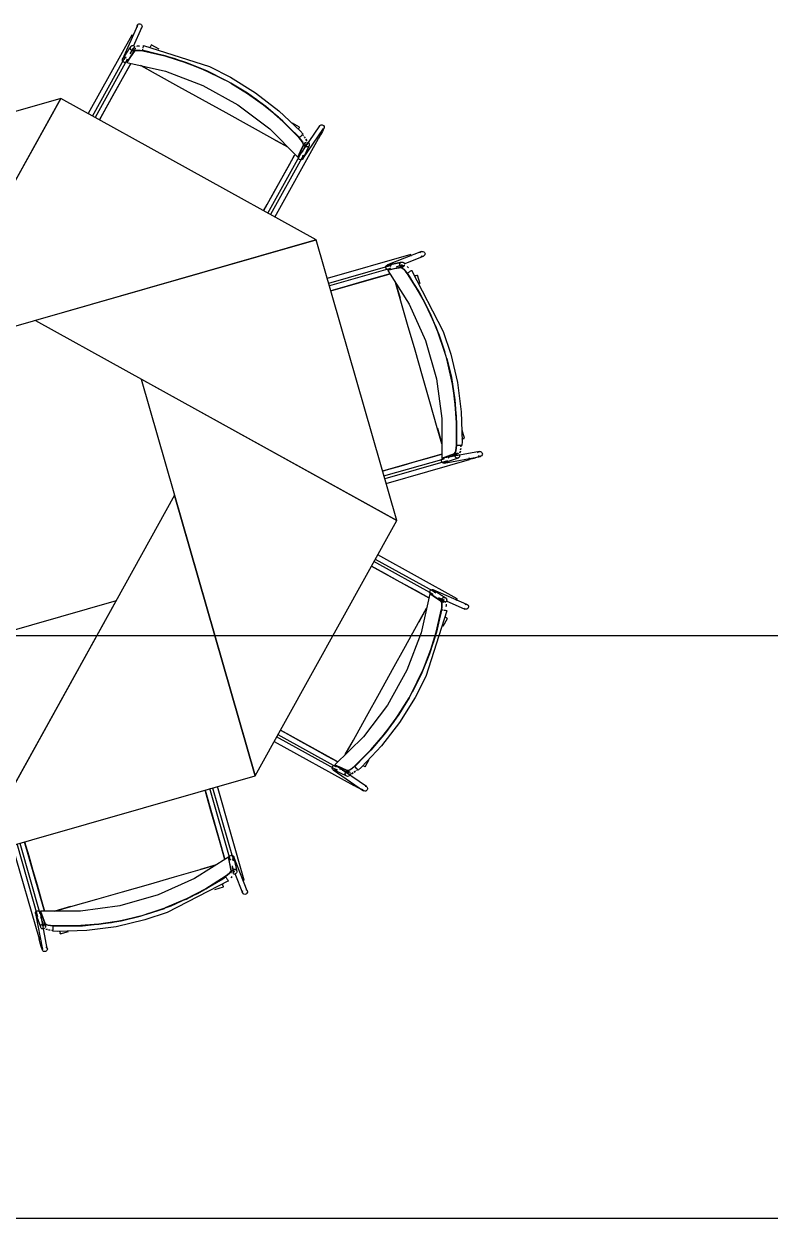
# Model space of a CAD drawing. Header units: metres. Extents: x 2.5 to 42.6, y 0.9 to 31.9.
# Drawn here: x 27.123 to 27.763, y 27.35 to 28.375 of the extents above; entities that cross this region are included whole.
import ezdxf

# ---------------------------------------------------------------- set-up
doc = ezdxf.new("R2010")
doc.units = ezdxf.units.M
for name, color, linetype in [('ARREDI', 9, 'Continuous'), ('PARETI_STRUTTURE', 7, 'Continuous'), ('WAYFINDING_RIQUADRI', 7, 'Continuous')]:
    doc.layers.add(name, color=color, linetype=linetype)

msp = doc.modelspace()

# ---------------------------------------------------------------- linework, layer by layer
at = {"layer": 'ARREDI'}
for points in [[(27.2201, 28.3725), (27.2199, 28.3732), (27.22, 28.374), (27.2201, 28.3742), (27.2201, 28.3742), (27.2203, 28.3746), (27.2208, 28.3751), (27.2215, 28.3754), (27.2223, 28.3755), (27.223, 28.3753), (27.2236, 28.3748), (27.224, 28.3742)], [(27.216, 28.3655), (27.2156, 28.3658), (27.2153, 28.3659)], [(27.2153, 28.3659), (27.2153, 28.3659)], [(27.2166, 28.3652), (27.216, 28.3655)], [(27.224, 28.3742), (27.2242, 28.3735), (27.2241, 28.3727), (27.224, 28.3725), (27.224, 28.3725), (27.2238, 28.3721), (27.2232, 28.3715)], [(27.2142, 28.3539), (27.214, 28.3546), (27.2141, 28.3553), (27.2144, 28.3559), (27.2145, 28.356), (27.215, 28.3564), (27.215, 28.3565), (27.2157, 28.3568), (27.2164, 28.3568), (27.2171, 28.3566), (27.2177, 28.3561)], [(27.214, 28.3499), (27.2148, 28.3511), (27.2181, 28.356)], [(27.2183, 28.3547), (27.2182, 28.354), (27.218, 28.3535), (27.2179, 28.3534), (27.2174, 28.3529), (27.2174, 28.3529), (27.2167, 28.3526), (27.216, 28.3526), (27.2152, 28.3528), (27.2146, 28.3532), (27.2142, 28.3539)], [(27.2198, 28.3564), (27.2206, 28.3565), (27.2219, 28.3564)], [(27.2219, 28.3564), (27.2205, 28.3565)], [(27.225, 28.3546), (27.2252, 28.3554), (27.2253, 28.356), (27.2254, 28.3565), (27.2254, 28.3568), (27.2254, 28.3568), (27.2254, 28.3568), (27.2254, 28.3566)], [(27.232, 28.3574), (27.2319, 28.3571), (27.2317, 28.3567), (27.2314, 28.3561), (27.231, 28.3555)], [(27.2075, 28.3436), (27.2073, 28.3444), (27.2074, 28.3451), (27.2075, 28.3453), (27.2075, 28.3453), (27.2077, 28.3458), (27.2083, 28.3463), (27.209, 28.3466), (27.2097, 28.3466), (27.2104, 28.3464)], [(27.2176, 28.3521), (27.2143, 28.3472), (27.211, 28.3423), (27.2444, 28.3348), (27.2764, 28.3226), (27.3064, 28.306), (27.3337, 28.2853), (27.3578, 28.261), (27.3602, 28.2663), (27.3626, 28.2717), (27.3625, 28.2726), (27.3617, 28.2741), (27.3604, 28.276), (27.3588, 28.2779)], [(27.211, 28.3423), (27.2114, 28.3453), (27.211, 28.3423)], [(27.2176, 28.3521), (27.2184, 28.3525), (27.22, 28.3527), (27.2223, 28.3525), (27.2248, 28.3522)], [(27.2248, 28.3522), (27.2224, 28.3525), (27.2201, 28.3526), (27.2184, 28.3525), (27.2176, 28.3521)], [(27.2247, 28.3526), (27.2247, 28.3528), (27.2248, 28.3533), (27.2249, 28.3539)], [(27.2248, 28.3522), (27.2438, 28.3479), (27.2624, 28.3421), (27.2802, 28.3348)], [(27.2802, 28.3348), (27.2625, 28.342), (27.2439, 28.3479), (27.225, 28.3522)], [(27.2145, 28.3415), (27.2083, 28.3304), (27.2009, 28.317), (27.1934, 28.3036), (27.1876, 28.2931)], [(27.2112, 28.3432), (27.2106, 28.3427), (27.21, 28.3424), (27.2092, 28.3424), (27.2085, 28.3426), (27.2079, 28.343), (27.2075, 28.3436)], [(27.2231, 28.3396), (27.2353, 28.3328)], [(27.349, 28.2698), (27.3365, 28.2767), (27.3164, 28.2879), (27.2962, 28.2991), (27.276, 28.3103), (27.2558, 28.3215), (27.2357, 28.3326), (27.2231, 28.3396)], [(27.295, 28.3274), (27.2808, 28.3346)], [(27.2808, 28.3346), (27.295, 28.3274)], [(27.3587, 28.278), (27.3451, 28.2918), (27.3303, 28.3044), (27.3145, 28.3159), (27.3003, 28.3245)], [(27.3003, 28.3245), (27.3145, 28.3158), (27.3303, 28.3044), (27.3451, 28.2917), (27.3589, 28.2779)], [(27.3584, 28.2849), (27.3587, 28.2855), (27.359, 28.2861), (27.3593, 28.2865), (27.3594, 28.2868)], [(27.3761, 28.2868), (27.3762, 28.2875), (27.3765, 28.288), (27.3765, 28.288), (27.3766, 28.2882), (27.3772, 28.2886), (27.3779, 28.2889)], [(27.3779, 28.2889), (27.3787, 28.2889), (27.3794, 28.2886), (27.3799, 28.2881), (27.3803, 28.2874), (27.3804, 28.2867), (27.3803, 28.286), (27.38, 28.2855), (27.38, 28.2855), (27.3799, 28.2853), (27.3793, 28.2849), (27.3786, 28.2846)], [(27.3369, 28.2765), (27.3491, 28.2698)], [(27.3588, 28.2779), (27.3605, 28.2759), (27.3618, 28.2741), (27.3625, 28.2726), (27.3626, 28.2717)], [(27.3603, 28.2789), (27.3598, 28.2785), (27.3594, 28.2781), (27.3593, 28.278)], [(27.3624, 28.2808), (27.3622, 28.2807), (27.3619, 28.2803), (27.3614, 28.2799), (27.3608, 28.2794), (27.3603, 28.2789)], [(27.3619, 28.2803), (27.3626, 28.2795)], [(27.3625, 28.2808), (27.3625, 28.2809)], [(27.3649, 28.2728), (27.3632, 28.2688), (27.3625, 28.2673)], [(27.3634, 28.2785), (27.3642, 28.2774)], [(27.3659, 28.2698), (27.3651, 28.2698), (27.3644, 28.2701), (27.3639, 28.2706), (27.3635, 28.2712), (27.3634, 28.2719), (27.3634, 28.2719), (27.3635, 28.2727), (27.3636, 28.2728), (27.3639, 28.2733), (27.3645, 28.2737), (27.3652, 28.274)], [(27.3642, 28.2774), (27.3635, 28.2784)], [(27.3647, 28.2766), (27.3655, 28.2751)], [(27.3655, 28.2751), (27.3647, 28.2766)], [(27.3659, 28.274), (27.3666, 28.2737), (27.3672, 28.2732), (27.3676, 28.2726), (27.3677, 28.2718), (27.3677, 28.2718), (27.3676, 28.2711), (27.3675, 28.271), (27.3672, 28.2705), (27.3666, 28.27), (27.3659, 28.2698)], [(27.3748, 28.2775), (27.3742, 28.2778)], [(27.3756, 28.2771), (27.3756, 28.2771), (27.3755, 28.2771), (27.3753, 28.2773), (27.3748, 28.2775)], [(27.3284, 28.215), (27.3314, 28.2204), (27.3377, 28.2317), (27.344, 28.243), (27.3503, 28.2543), (27.3549, 28.2627)], [(27.3595, 28.2624), (27.3578, 28.261)], [(27.3616, 28.2626), (27.3621, 28.2621), (27.3625, 28.2615), (27.3626, 28.2607), (27.3625, 28.26), (27.3622, 28.2596), (27.3622, 28.2595), (27.3621, 28.2594), (27.3615, 28.2589), (27.3608, 28.2587)], [(27.3619, 28.2659), (27.3615, 28.265)], [(27.3608, 28.2587), (27.36, 28.2587), (27.3594, 28.2589), (27.3588, 28.2594), (27.3584, 28.2601), (27.3583, 28.2608), (27.3584, 28.2616)], [(27.4628, 28.1788), (27.4632, 28.1794), (27.4638, 28.1799), (27.464, 28.18), (27.464, 28.18), (27.4645, 28.1801), (27.4652, 28.1801), (27.4659, 28.1798), (27.4665, 28.1793), (27.4668, 28.1786), (27.467, 28.1779), (27.4668, 28.1771)], [(27.4455, 28.1697), (27.4459, 28.1703), (27.4465, 28.1708), (27.447, 28.171), (27.4472, 28.171), (27.4479, 28.171), (27.4479, 28.171), (27.4486, 28.1707), (27.4491, 28.1702), (27.4495, 28.1696)], [(27.455, 28.1767), (27.4549, 28.1771), (27.4548, 28.1774), (27.4548, 28.1775), (27.4548, 28.1775)], [(27.4552, 28.176), (27.455, 28.1767)], [(27.4668, 28.1771), (27.4664, 28.1765), (27.4658, 28.176), (27.4656, 28.1759), (27.4656, 28.1759), (27.4651, 28.1758), (27.4644, 28.1758), (27.4637, 28.1761)], [(27.437, 28.1608), (27.4247, 28.1573), (27.41, 28.1531), (27.3953, 28.1489), (27.3861, 28.1463)], [(27.4351, 28.1643), (27.4344, 28.1646), (27.4338, 28.1651), (27.4335, 28.1658), (27.4334, 28.1665), (27.4335, 28.1673)], [(27.4335, 28.1673), (27.4339, 28.1679), (27.4345, 28.1683), (27.4347, 28.1685), (27.4347, 28.1685), (27.4352, 28.1686), (27.4359, 28.1686), (27.4366, 28.1683), (27.4372, 28.1678), (27.4375, 28.1671)], [(27.4467, 28.1661), (27.4409, 28.165), (27.4351, 28.1638), (27.4534, 28.1349), (27.4674, 28.1036), (27.4768, 28.0707), (27.4815, 28.0367), (27.4813, 28.0025), (27.4869, 28.0046), (27.4924, 28.0067), (27.4929, 28.0074), (27.4934, 28.009), (27.4938, 28.0113), (27.4941, 28.0137)], [(27.4351, 28.1638), (27.4375, 28.1656), (27.4351, 28.1638)], [(27.4425, 28.167), (27.444, 28.1673), (27.4498, 28.1684)], [(27.449, 28.1674), (27.4485, 28.167), (27.4479, 28.1668), (27.4478, 28.1667), (27.447, 28.1668), (27.447, 28.1668), (27.4464, 28.167), (27.4458, 28.1676), (27.4455, 28.1682), (27.4454, 28.169), (27.4455, 28.1697)], [(27.4518, 28.161), (27.4503, 28.163), (27.4488, 28.1647), (27.4475, 28.1658), (27.4467, 28.1661)], [(27.4467, 28.1661), (27.4475, 28.1658), (27.4487, 28.1648), (27.4503, 28.1631), (27.4518, 28.161)], [(27.4527, 28.1661), (27.4518, 28.1671)], [(27.4518, 28.161), (27.4622, 28.1446), (27.4712, 28.1273), (27.4787, 28.1096)], [(27.4519, 28.167), (27.4527, 28.1661)], [(27.4787, 28.1096), (27.4713, 28.1272), (27.4622, 28.1445), (27.4519, 28.1609)], [(27.452, 28.1614), (27.4522, 28.1616), (27.4526, 28.1618), (27.4531, 28.1622)], [(27.4531, 28.1622), (27.4537, 28.1626), (27.4543, 28.163), (27.4548, 28.1634), (27.4553, 28.1637), (27.4555, 28.1639), (27.4555, 28.1639), (27.4555, 28.1639), (27.4553, 28.1637)], [(27.4606, 28.1596), (27.4603, 28.1595), (27.4599, 28.1594), (27.4592, 28.1592), (27.4585, 28.159)], [(27.4417, 28.1533), (27.4456, 28.1399)], [(27.4814, 28.0149), (27.4775, 28.0287), (27.4711, 28.0508), (27.4648, 28.073), (27.4584, 28.0952), (27.452, 28.1174), (27.4457, 28.1395), (27.4417, 28.1533)], [(27.4841, 28.0935), (27.4789, 28.109)], [(27.4789, 28.109), (27.4841, 28.0935)], [(27.4941, 28.0139), (27.4941, 28.0333), (27.4926, 28.0527), (27.4896, 28.0719), (27.4856, 28.0881)], [(27.4856, 28.0881), (27.4896, 28.0719), (27.4926, 28.0526), (27.4941, 28.0332), (27.494, 28.0137)], [(27.4776, 28.0283), (27.4814, 28.0149)], [(27.4987, 28.019), (27.4994, 28.0192), (27.5, 28.0194), (27.5005, 28.0195), (27.5007, 28.0196)], [(27.5008, 28.0196), (27.5007, 28.0196)], [(27.4305, 27.9914), (27.434, 27.9924), (27.4465, 27.996), (27.4589, 27.9996), (27.4713, 28.0031), (27.4814, 28.006)], [(27.4947, 28.0058), (27.4907, 28.0042), (27.4892, 28.0037)], [(27.4941, 28.0137), (27.4938, 28.0112), (27.4934, 28.0089), (27.4929, 28.0074), (27.4924, 28.0067)], [(27.4933, 28.003), (27.4928, 28.0036), (27.4925, 28.0043), (27.4924, 28.005), (27.4926, 28.0057), (27.493, 28.0063), (27.4931, 28.0063), (27.4937, 28.0067), (27.4938, 28.0068), (27.4944, 28.0069), (27.4951, 28.0068), (27.4958, 28.0065)], [(27.4963, 28.0059), (27.4966, 28.0052), (27.4967, 28.0045), (27.4965, 28.0038), (27.496, 28.0032), (27.496, 28.0031), (27.4954, 28.0028), (27.4953, 28.0027), (27.4947, 28.0026), (27.494, 28.0027), (27.4933, 28.003)], [(27.4958, 28.0134), (27.4951, 28.0135), (27.4947, 28.0135), (27.4944, 28.0135)], [(27.4979, 28.0133), (27.4972, 28.0133), (27.4965, 28.0134), (27.4958, 28.0134)], [(27.4973, 28.0087), (27.4968, 28.0071)], [(27.4968, 28.007), (27.4973, 28.0086)], [(27.4977, 28.0109), (27.4975, 28.0098)], [(27.4975, 28.0096), (27.4977, 28.0108)], [(27.4979, 28.0133), (27.4978, 28.0122)], [(27.4978, 28.0122), (27.4979, 28.0133)], [(27.4987, 28.0133), (27.4984, 28.0133)], [(27.5121, 28.0072), (27.5126, 28.0078), (27.5132, 28.0082), (27.5137, 28.0084), (27.5137, 28.0084), (27.5139, 28.0084), (27.5147, 28.0083), (27.5153, 28.008)], [(27.5153, 28.008), (27.5158, 28.0075), (27.5161, 28.0068), (27.5162, 28.006), (27.516, 28.0053), (27.5155, 28.0047), (27.5149, 28.0043), (27.5145, 28.0041), (27.5144, 28.0041), (27.5142, 28.0041), (27.5135, 28.0042), (27.5128, 28.0045)], [(27.4818, 27.9987), (27.4813, 27.9993), (27.481, 28), (27.481, 28.0007), (27.4812, 28.0014), (27.4816, 28.002), (27.4822, 28.0025)], [(27.4836, 28.0023), (27.4813, 28.0025)], [(27.4852, 28.0002), (27.485, 27.9995), (27.4846, 27.9989), (27.484, 27.9985), (27.4835, 27.9984), (27.4832, 27.9983), (27.4825, 27.9984), (27.4818, 27.9987)], [(27.4877, 28.0031), (27.4868, 28.0027)], [(27.5051, 28.0022), (27.5049, 28.0028)], [(27.5053, 28.0014), (27.5052, 28.0017), (27.5051, 28.0022)], [(27.5053, 28.0014), (27.5053, 28.0013)], [(27.4703, 27.8826), (27.4592, 27.8888), (27.4458, 27.8962), (27.4324, 27.9036), (27.421, 27.9099)], [(27.4809, 27.8794), (27.476, 27.8827), (27.4711, 27.886), (27.4636, 27.8526), (27.4514, 27.8206), (27.4348, 27.7906), (27.4141, 27.7633), (27.3897, 27.7392), (27.3951, 27.7368), (27.4005, 27.7344), (27.4014, 27.7345), (27.4029, 27.7353), (27.4048, 27.7366), (27.4067, 27.7382)], [(27.472, 27.8858), (27.4715, 27.8864), (27.4712, 27.8871), (27.4711, 27.8878), (27.4713, 27.8886), (27.4718, 27.8892), (27.4724, 27.8896)], [(27.4711, 27.886), (27.4741, 27.8856), (27.4711, 27.886)], [(27.4724, 27.8896), (27.4732, 27.8897), (27.4739, 27.8897), (27.4741, 27.8896), (27.4741, 27.8896), (27.4746, 27.8893), (27.4751, 27.8888), (27.4754, 27.8881), (27.4754, 27.8873), (27.4752, 27.8866)], [(27.4786, 27.883), (27.4798, 27.8822), (27.4848, 27.8789)], [(27.4835, 27.8787), (27.4828, 27.8788), (27.4823, 27.879), (27.4821, 27.8791), (27.4816, 27.8796), (27.4816, 27.8797), (27.4814, 27.8803), (27.4813, 27.8811), (27.4816, 27.8818), (27.482, 27.8824), (27.4826, 27.8828)], [(27.4827, 27.8828), (27.4834, 27.883), (27.4841, 27.8829), (27.4846, 27.8827), (27.4848, 27.8826), (27.4852, 27.8821), (27.4853, 27.882), (27.4855, 27.8814), (27.4856, 27.8806), (27.4853, 27.8799), (27.4849, 27.8793)], [(27.3986, 27.748), (27.4055, 27.7605), (27.4167, 27.7806), (27.4279, 27.8008), (27.4391, 27.821), (27.4503, 27.8412), (27.4614, 27.8614), (27.4684, 27.8739)], [(27.4684, 27.8739), (27.4616, 27.8617)], [(27.4809, 27.8795), (27.4813, 27.8787), (27.4814, 27.877), (27.4813, 27.8748), (27.481, 27.8722)], [(27.481, 27.8722), (27.4813, 27.8746), (27.4814, 27.8769), (27.4813, 27.8786), (27.4809, 27.8794)], [(27.4852, 27.8773), (27.4852, 27.8764), (27.4852, 27.8752)], [(27.4852, 27.8752), (27.4853, 27.8765)], [(27.494, 27.8804), (27.4943, 27.881)], [(27.4943, 27.881), (27.4946, 27.8814), (27.4947, 27.8817)], [(27.4947, 27.8817), (27.4947, 27.8817)], [(27.503, 27.873), (27.5022, 27.8728), (27.5015, 27.8729), (27.5013, 27.873), (27.5013, 27.873), (27.5008, 27.8733), (27.5003, 27.8738)], [(27.5014, 27.877), (27.502, 27.8772), (27.5028, 27.8771), (27.503, 27.877), (27.5034, 27.8767), (27.5039, 27.8762), (27.5042, 27.8755), (27.5043, 27.8747), (27.504, 27.874), (27.5036, 27.8734), (27.503, 27.873)], [(27.481, 27.8722), (27.4767, 27.8532), (27.4708, 27.8346), (27.4636, 27.8168)], [(27.4636, 27.8168), (27.4708, 27.8346), (27.4766, 27.8531), (27.4809, 27.8721)], [(27.4814, 27.8724), (27.4816, 27.8723), (27.4821, 27.8722), (27.4827, 27.8721)], [(27.4834, 27.872), (27.4842, 27.8719), (27.4848, 27.8718), (27.4853, 27.8717), (27.4856, 27.8716), (27.4856, 27.8716), (27.4856, 27.8716), (27.4854, 27.8717)], [(27.4861, 27.865), (27.4859, 27.8651), (27.4855, 27.8654), (27.4849, 27.8657), (27.4843, 27.866)], [(27.4634, 27.8163), (27.456, 27.8016)], [(27.456, 27.8017), (27.4633, 27.8162)], [(27.4533, 27.7968), (27.4446, 27.7825), (27.4332, 27.7667), (27.4205, 27.7519), (27.4067, 27.7382)], [(27.4068, 27.7383), (27.4206, 27.752), (27.4332, 27.7668), (27.4446, 27.7825), (27.4533, 27.7967)], [(27.3429, 27.7691), (27.3492, 27.7656), (27.3605, 27.7593), (27.3718, 27.753), (27.3831, 27.7468), (27.3923, 27.7417)], [(27.4053, 27.7601), (27.3986, 27.748)], [(27.3912, 27.7375), (27.3898, 27.7393)], [(27.3874, 27.7362), (27.3875, 27.737), (27.3877, 27.7377), (27.3882, 27.7383), (27.3889, 27.7386), (27.3896, 27.7387), (27.3904, 27.7386)], [(27.3914, 27.7355), (27.3909, 27.7349), (27.3903, 27.7345), (27.3895, 27.7344), (27.3888, 27.7346), (27.3883, 27.7348), (27.3883, 27.7348), (27.3881, 27.7349), (27.3877, 27.7355), (27.3874, 27.7362)], [(27.3947, 27.7352), (27.3938, 27.7356)], [(27.4016, 27.7321), (27.3976, 27.7339), (27.3961, 27.7345)], [(27.3986, 27.7312), (27.3986, 27.7319), (27.3989, 27.7326), (27.3994, 27.7332), (27.4, 27.7335), (27.4007, 27.7337), (27.4007, 27.7337), (27.4014, 27.7335), (27.4016, 27.7335), (27.4021, 27.7332), (27.4025, 27.7326), (27.4028, 27.7319)], [(27.4027, 27.7311), (27.4025, 27.7304), (27.402, 27.7298), (27.4014, 27.7295), (27.4006, 27.7293), (27.4006, 27.7293), (27.3999, 27.7295), (27.3998, 27.7295), (27.3993, 27.7299), (27.3988, 27.7304), (27.3986, 27.7312)], [(27.4067, 27.7382), (27.4047, 27.7365), (27.4029, 27.7353), (27.4014, 27.7345), (27.4005, 27.7344)], [(27.4053, 27.7323), (27.4039, 27.7316)], [(27.4039, 27.7315), (27.4053, 27.7323)], [(27.4073, 27.7337), (27.4061, 27.7329)], [(27.4062, 27.7329), (27.4072, 27.7336)], [(27.4077, 27.7368), (27.4072, 27.7373), (27.4069, 27.7376), (27.4068, 27.7378)], [(27.4096, 27.7346), (27.4094, 27.7348), (27.4091, 27.7352), (27.4087, 27.7357), (27.4082, 27.7362), (27.4077, 27.7368)], [(27.4091, 27.7352), (27.4083, 27.7345)], [(27.4096, 27.7346), (27.4097, 27.7346)], [(27.4137, 27.7387), (27.4143, 27.7383), (27.4149, 27.738), (27.4153, 27.7378), (27.4155, 27.7376)], [(27.4059, 27.7215), (27.4059, 27.7215), (27.4059, 27.7215), (27.4061, 27.7218), (27.4063, 27.7222)], [(27.4063, 27.7222), (27.4066, 27.7228)], [(27.4177, 27.7191), (27.4177, 27.7184), (27.4174, 27.7177), (27.4169, 27.7171), (27.4162, 27.7167), (27.4155, 27.7166), (27.4148, 27.7168), (27.4143, 27.717), (27.4143, 27.717), (27.4141, 27.7171), (27.4137, 27.7177), (27.4134, 27.7184)], [(27.4156, 27.7209), (27.4163, 27.7208), (27.4168, 27.7206), (27.4168, 27.7206), (27.417, 27.7204), (27.4174, 27.7198), (27.4177, 27.7191)], [(27.2953, 27.658), (27.2917, 27.6703), (27.2875, 27.685), (27.2833, 27.6997), (27.2791, 27.7144), (27.2782, 27.7176)], [(27.1234, 27.6732), (27.1269, 27.661), (27.1305, 27.6485), (27.134, 27.6361), (27.1376, 27.6237), (27.1405, 27.6137)], [(27.3005, 27.6483), (27.2994, 27.6541), (27.2983, 27.6599), (27.2693, 27.6416), (27.2381, 27.6276), (27.2051, 27.6182), (27.1712, 27.6135), (27.1369, 27.6137), (27.139, 27.6081), (27.1411, 27.6026), (27.1419, 27.6021), (27.1435, 27.6016), (27.1457, 27.6012), (27.1482, 27.601)], [(27.2983, 27.6599), (27.3001, 27.6575)], [(27.3001, 27.6575), (27.2983, 27.6599)], [(27.2988, 27.6599), (27.299, 27.6606), (27.2995, 27.6612), (27.3002, 27.6615), (27.301, 27.6616), (27.3017, 27.6615)], [(27.3017, 27.6615), (27.3023, 27.6611), (27.3028, 27.6605), (27.3029, 27.6603), (27.3029, 27.6603), (27.303, 27.6598), (27.303, 27.6591), (27.3027, 27.6584), (27.3022, 27.6578), (27.3016, 27.6575)], [(27.1494, 27.6136), (27.1631, 27.6175), (27.1853, 27.6239), (27.2075, 27.6303), (27.2297, 27.6366), (27.2519, 27.643), (27.274, 27.6493), (27.2878, 27.6533)], [(27.2878, 27.6533), (27.2743, 27.6494)], [(27.2955, 27.6432), (27.2974, 27.6447), (27.2991, 27.6462), (27.3002, 27.6475), (27.3005, 27.6483)], [(27.3006, 27.6483), (27.3003, 27.6475), (27.2992, 27.6463), (27.2975, 27.6447), (27.2955, 27.6432)], [(27.3019, 27.646), (27.3014, 27.6466), (27.3012, 27.6471), (27.3012, 27.6472), (27.3012, 27.648), (27.3015, 27.6486), (27.302, 27.6492), (27.3027, 27.6495), (27.3034, 27.6496), (27.3041, 27.6495)], [(27.3015, 27.6525), (27.3017, 27.651), (27.3029, 27.6452)], [(27.3041, 27.6495), (27.3048, 27.6491), (27.3052, 27.6485), (27.3055, 27.648), (27.3055, 27.6478), (27.3055, 27.6472), (27.3055, 27.6471), (27.3052, 27.6464), (27.3047, 27.6459), (27.304, 27.6455)], [(27.2955, 27.6432), (27.279, 27.6328), (27.2617, 27.6238)], [(27.2617, 27.6237), (27.2789, 27.6327), (27.2954, 27.6431)], [(27.2959, 27.643), (27.296, 27.6428), (27.2963, 27.6424), (27.2966, 27.6419)], [(27.2966, 27.6419), (27.297, 27.6413), (27.2975, 27.6407), (27.2979, 27.6402), (27.2981, 27.6397), (27.2983, 27.6395), (27.2983, 27.6395), (27.2983, 27.6395), (27.2982, 27.6397)], [(27.3015, 27.6431), (27.3005, 27.6423)], [(27.3006, 27.6423), (27.3015, 27.6432)], [(27.3105, 27.6398), (27.3111, 27.64)], [(27.3111, 27.64), (27.3116, 27.6401), (27.3119, 27.6402), (27.3119, 27.6402), (27.3119, 27.6402)], [(27.294, 27.6344), (27.294, 27.6347), (27.2938, 27.6351), (27.2936, 27.6358), (27.2934, 27.6365)], [(27.3116, 27.6282), (27.3109, 27.6286), (27.3105, 27.6292), (27.3104, 27.6294), (27.3104, 27.6294), (27.3102, 27.6299), (27.3103, 27.6306), (27.3106, 27.6313)], [(27.3132, 27.6322), (27.3138, 27.6318), (27.3143, 27.6312), (27.3144, 27.631), (27.3144, 27.631), (27.3145, 27.6305), (27.3145, 27.6298), (27.3142, 27.6291), (27.3137, 27.6285), (27.3131, 27.6282), (27.3123, 27.628), (27.3116, 27.6282)], [(27.1628, 27.6175), (27.1494, 27.6136)], [(27.244, 27.6163), (27.261, 27.6235)], [(27.261, 27.6235), (27.244, 27.6163)], [(27.1347, 27.6098), (27.134, 27.61), (27.1334, 27.6104), (27.1329, 27.611), (27.1328, 27.6115), (27.1328, 27.6118), (27.1328, 27.6125), (27.1332, 27.6132)], [(27.1332, 27.6132), (27.1337, 27.6137), (27.1344, 27.614), (27.1352, 27.614), (27.1359, 27.6138), (27.1365, 27.6134), (27.1369, 27.6128)], [(27.1367, 27.6114), (27.1369, 27.6137)], [(27.1375, 27.6073), (27.1372, 27.6082)], [(27.1402, 27.6003), (27.1387, 27.6043), (27.1381, 27.6058)], [(27.2225, 27.6094), (27.2063, 27.6054), (27.1871, 27.6024), (27.1676, 27.6009), (27.1482, 27.601)], [(27.1483, 27.6009), (27.1677, 27.6009), (27.1871, 27.6024), (27.2063, 27.6054), (27.2225, 27.6094)], [(27.2279, 27.6109), (27.2433, 27.616)], [(27.2433, 27.616), (27.2279, 27.6109)], [(27.1404, 27.5987), (27.1397, 27.5984), (27.1389, 27.5983), (27.1382, 27.5985), (27.1376, 27.599), (27.1376, 27.599), (27.1372, 27.5996), (27.1372, 27.5997), (27.137, 27.6003), (27.1371, 27.601), (27.1375, 27.6017)], [(27.1375, 27.6017), (27.138, 27.6022), (27.1387, 27.6025), (27.1394, 27.6026), (27.1402, 27.6024), (27.1408, 27.602), (27.1408, 27.6019), (27.1412, 27.6014), (27.1412, 27.6012), (27.1413, 27.6006), (27.1412, 27.5999), (27.1409, 27.5992)], [(27.1482, 27.6009), (27.1456, 27.6012), (27.1434, 27.6016), (27.1418, 27.6021), (27.1411, 27.6026)], [(27.1431, 27.5977), (27.1415, 27.5982)], [(27.1415, 27.5982), (27.143, 27.5977)], [(27.144, 27.5975), (27.1453, 27.5973)], [(27.1454, 27.5973), (27.1442, 27.5975)], [(27.1477, 27.5971), (27.1467, 27.5972)], [(27.1467, 27.5972), (27.1477, 27.5971)], [(27.1477, 27.5971), (27.1478, 27.5978), (27.1478, 27.5985), (27.1479, 27.5992)], [(27.1477, 27.5963), (27.1477, 27.5966)], [(27.1479, 27.5992), (27.1479, 27.5999), (27.1479, 27.6003), (27.1479, 27.6006)], [(27.1534, 27.5963), (27.1537, 27.5956), (27.1538, 27.595), (27.154, 27.5945), (27.154, 27.5943)], [(27.1358, 27.5897), (27.1361, 27.5898), (27.1366, 27.5899)], [(27.1358, 27.5897), (27.1358, 27.5897)], [(27.1366, 27.5899), (27.1373, 27.5901)], [(27.154, 27.5942), (27.154, 27.5943)], [(27.1424, 27.5797), (27.1419, 27.5792), (27.1412, 27.5789), (27.1405, 27.5788), (27.1397, 27.579), (27.1391, 27.5795), (27.1387, 27.5801), (27.1386, 27.5806), (27.1386, 27.5806), (27.1385, 27.5808), (27.1386, 27.5816), (27.139, 27.5822)], [(27.1417, 27.5829), (27.1423, 27.5824), (27.1427, 27.5818), (27.1428, 27.5814), (27.1428, 27.5813), (27.1429, 27.5811), (27.1428, 27.5804), (27.1425, 27.5797)]]:
    msp.add_lwpolyline(points, dxfattribs=at)
for points in [[(27.1545, 28.3114), (26.9136, 28.2423), (26.9827, 28.0015)], [(27.3736, 28.1899), (27.1545, 28.3114), (27.033, 28.0923)], [(27.4427, 27.9491), (27.3736, 28.1899), (27.1328, 28.1209)], [(27.3212, 27.7299), (27.4427, 27.9491), (27.2235, 28.0705)], [(27.0804, 27.6608), (27.3212, 27.7299), (27.2521, 27.9708)], [(26.8612, 27.7823), (27.0804, 27.6608), (27.2018, 27.88)]]:
    msp.add_lwpolyline(points, close=True, dxfattribs=at)
at = {"layer": 'PARETI_STRUTTURE'}
for points in [[(27.2153, 28.3659), (27.1779, 28.2984)], [(27.2201, 28.3742), (27.2075, 28.3453)], [(27.2169, 28.3562), (27.224, 28.3725)], [(27.2075, 28.3453), (27.208, 28.346), (27.2081, 28.3461), (27.2082, 28.3462), (27.2082, 28.3463), (27.2083, 28.3464), (27.2084, 28.3465), (27.2085, 28.3466), (27.2085, 28.3467), (27.2086, 28.3468), (27.2087, 28.3469), (27.2087, 28.3471), (27.2088, 28.3472), (27.2089, 28.3473), (27.2089, 28.3474), (27.209, 28.3475), (27.2091, 28.3476), (27.2092, 28.3477), (27.2092, 28.3478), (27.2093, 28.3479), (27.2094, 28.3481), (27.2094, 28.3482), (27.2095, 28.3483), (27.2096, 28.3484), (27.2096, 28.3485), (27.2097, 28.3486), (27.2098, 28.3487), (27.2099, 28.3488), (27.2099, 28.3489), (27.21, 28.349), (27.2101, 28.3492), (27.2101, 28.3493), (27.2102, 28.3494), (27.2103, 28.3495), (27.2104, 28.3496), (27.2104, 28.3497), (27.2105, 28.3498), (27.2106, 28.3499), (27.2106, 28.35), (27.2107, 28.3502), (27.2108, 28.3503), (27.2109, 28.3504), (27.2109, 28.3505), (27.211, 28.3506), (27.2111, 28.3507), (27.2111, 28.3508), (27.2112, 28.3509), (27.2113, 28.351), (27.2114, 28.3511), (27.2114, 28.3513), (27.2115, 28.3514), (27.2116, 28.3515), (27.2116, 28.3516), (27.2117, 28.3517), (27.2118, 28.3518), (27.2119, 28.3519), (27.2119, 28.352), (27.212, 28.3521), (27.2121, 28.3523), (27.2121, 28.3524), (27.2122, 28.3525), (27.2123, 28.3526), (27.2123, 28.3527), (27.2124, 28.3528), (27.2125, 28.3529), (27.2126, 28.353), (27.2126, 28.3531), (27.2127, 28.3532), (27.2128, 28.3534), (27.2128, 28.3535), (27.2129, 28.3536), (27.213, 28.3537), (27.213, 28.3538), (27.2131, 28.3539), (27.2132, 28.354), (27.2133, 28.3541), (27.2133, 28.3542), (27.2134, 28.3544), (27.2135, 28.3545), (27.2135, 28.3546), (27.2136, 28.3547), (27.2137, 28.3548), (27.2138, 28.3549), (27.2138, 28.355), (27.2139, 28.3551), (27.214, 28.3552), (27.214, 28.3553), (27.2141, 28.3554), (27.2142, 28.3556), (27.2143, 28.3557), (27.2143, 28.3558), (27.2144, 28.3559)], [(27.2144, 28.3505), (27.2163, 28.3547)], [(27.2254, 28.3568), (27.2819, 28.3388), (27.3, 28.3297)], [(27.2387, 28.3537), (27.2321, 28.3574)], [(27.1817, 28.2963), (27.2085, 28.3448)], [(27.2113, 28.3448), (27.1838, 28.2951)], [(27.2087, 28.345), (27.2101, 28.3476)], [(27.2114, 28.3436), (27.2119, 28.3446)], [(27.218, 28.3535), (27.2117, 28.3436)], [(27.2157, 28.3527), (27.2152, 28.3518)], [(27.2979, 28.3259), (27.2753, 28.3369), (27.2518, 28.3457), (27.2276, 28.352), (27.2247, 28.3526)], [(27.1876, 28.293), (27.2145, 28.3415)], [(27.3592, 28.278), (27.3412, 28.2954), (27.3215, 28.311), (27.3004, 28.3245), (27.2978, 28.3259)], [(27.3, 28.3297), (27.3214, 28.3163), (27.3415, 28.3009), (27.3599, 28.2836), (27.3625, 28.2809)], [(27.3594, 28.2868), (27.3532, 28.2903)], [(27.3765, 28.288), (27.3587, 28.262)], [(27.3622, 28.2596), (27.38, 28.2855)], [(27.3802, 28.2858), (27.3796, 28.2846), (27.3789, 28.2831), (27.3773, 28.2803), (27.3756, 28.2771)], [(27.3381, 28.2096), (27.3756, 28.2771)], [(27.3586, 28.2622), (27.3586, 28.2623), (27.3587, 28.2624), (27.3587, 28.2626), (27.3588, 28.2627), (27.3588, 28.2628), (27.3589, 28.2629), (27.359, 28.263), (27.359, 28.2632), (27.3591, 28.2633), (27.3591, 28.2634), (27.3592, 28.2635), (27.3592, 28.2636), (27.3593, 28.2638), (27.3593, 28.2639), (27.3594, 28.264), (27.3595, 28.2641), (27.3595, 28.2642), (27.3596, 28.2643), (27.3596, 28.2645), (27.3597, 28.2646), (27.3597, 28.2647), (27.3598, 28.2648), (27.3599, 28.2649), (27.3599, 28.2651), (27.36, 28.2652), (27.36, 28.2653), (27.3601, 28.2654), (27.3601, 28.2655), (27.3602, 28.2657), (27.3602, 28.2658), (27.3603, 28.2659), (27.3604, 28.266), (27.3604, 28.2661), (27.3605, 28.2662), (27.3605, 28.2664), (27.3606, 28.2665), (27.3606, 28.2666), (27.3607, 28.2667), (27.3607, 28.2668), (27.3608, 28.267), (27.3609, 28.2671), (27.3609, 28.2672), (27.361, 28.2673), (27.361, 28.2674), (27.3611, 28.2675), (27.3611, 28.2677), (27.3612, 28.2678), (27.3613, 28.2679), (27.3613, 28.268), (27.3614, 28.2681), (27.3614, 28.2683), (27.3615, 28.2684), (27.3615, 28.2685), (27.3616, 28.2686), (27.3616, 28.2687), (27.3617, 28.2688), (27.3618, 28.269), (27.3618, 28.2691), (27.3619, 28.2692), (27.3619, 28.2693), (27.362, 28.2694), (27.362, 28.2696), (27.3621, 28.2697), (27.3621, 28.2698), (27.3622, 28.2699), (27.3623, 28.27), (27.3623, 28.2702), (27.3624, 28.2703), (27.3624, 28.2704), (27.3625, 28.2705), (27.3625, 28.2706), (27.3626, 28.2708), (27.3627, 28.2709), (27.3627, 28.271), (27.3628, 28.2711), (27.3628, 28.2712), (27.3629, 28.2713), (27.3629, 28.2715), (27.363, 28.2716), (27.363, 28.2717), (27.3631, 28.2718), (27.3632, 28.2719), (27.3632, 28.2721), (27.3633, 28.2722), (27.3633, 28.2723), (27.3634, 28.2724), (27.3634, 28.2725), (27.3635, 28.2726), (27.3635, 28.2728), (27.3636, 28.2728)], [(27.3549, 28.2627), (27.3284, 28.215)], [(27.3627, 28.2627), (27.3344, 28.2117)], [(27.3675, 28.271), (27.3625, 28.2603)], [(27.3632, 28.2688), (27.3641, 28.2705)], [(27.3322, 28.2129), (27.3594, 28.262)], [(27.4548, 28.1775), (27.3831, 28.1569)], [(27.464, 28.18), (27.4347, 28.1685)], [(27.4347, 28.1685), (27.4355, 28.1685), (27.4357, 28.1685), (27.4358, 28.1686), (27.4359, 28.1686), (27.4361, 28.1686), (27.4362, 28.1686), (27.4363, 28.1687), (27.4364, 28.1687), (27.4366, 28.1687), (27.4367, 28.1687), (27.4368, 28.1688), (27.437, 28.1688), (27.4371, 28.1688), (27.4372, 28.1689), (27.4373, 28.1689), (27.4375, 28.1689), (27.4376, 28.169), (27.4377, 28.169), (27.4378, 28.169), (27.438, 28.169), (27.4381, 28.1691), (27.4382, 28.1691), (27.4384, 28.1691), (27.4385, 28.1691), (27.4386, 28.1692), (27.4387, 28.1692), (27.4389, 28.1692), (27.439, 28.1693), (27.4391, 28.1693), (27.4393, 28.1693), (27.4394, 28.1693), (27.4395, 28.1694), (27.4396, 28.1694), (27.4398, 28.1694), (27.4399, 28.1695), (27.44, 28.1695), (27.4402, 28.1695), (27.4403, 28.1695), (27.4404, 28.1696), (27.4405, 28.1696), (27.4407, 28.1696), (27.4408, 28.1696), (27.4409, 28.1697), (27.4411, 28.1697), (27.4412, 28.1697), (27.4413, 28.1698), (27.4414, 28.1698), (27.4416, 28.1698), (27.4417, 28.1698), (27.4418, 28.1699), (27.4419, 28.1699), (27.4421, 28.1699), (27.4422, 28.17), (27.4423, 28.17), (27.4425, 28.17), (27.4426, 28.17), (27.4427, 28.1701), (27.4428, 28.1701), (27.443, 28.1701), (27.4431, 28.1701), (27.4432, 28.1702), (27.4434, 28.1702), (27.4435, 28.1702), (27.4436, 28.1703), (27.4437, 28.1703), (27.4439, 28.1703), (27.444, 28.1703), (27.4441, 28.1704), (27.4443, 28.1704), (27.4444, 28.1704), (27.4445, 28.1705), (27.4446, 28.1705), (27.4448, 28.1705), (27.4449, 28.1705), (27.445, 28.1706), (27.4452, 28.1706), (27.4453, 28.1706), (27.4454, 28.1706), (27.4455, 28.1707), (27.4457, 28.1707), (27.4458, 28.1707), (27.4459, 28.1708), (27.4461, 28.1708), (27.4462, 28.1708), (27.4463, 28.1708), (27.4464, 28.1709), (27.4466, 28.1709), (27.4467, 28.1709), (27.4468, 28.171), (27.4469, 28.171), (27.447, 28.171)], [(27.4491, 28.1694), (27.4656, 28.1759)], [(27.3843, 28.1528), (27.4351, 28.1673)], [(27.4371, 28.1653), (27.385, 28.1504)], [(27.3862, 28.1462), (27.437, 28.1608)], [(27.4353, 28.1674), (27.4381, 28.1682)], [(27.4363, 28.1644), (27.4373, 28.1648)], [(27.4479, 28.1668), (27.4365, 28.1643)], [(27.4432, 28.1672), (27.4476, 28.1688)], [(27.4458, 28.1678), (27.4447, 28.1675)], [(27.4849, 28.0908), (27.4768, 28.1145), (27.4663, 28.1373), (27.4536, 28.1589), (27.452, 28.1614)], [(27.4555, 28.1639), (27.4827, 28.1112), (27.489, 28.092)], [(27.4627, 28.1522), (27.4606, 28.1596)], [(27.4944, 28.0135), (27.494, 28.0386), (27.4911, 28.0635), (27.4857, 28.088), (27.4849, 28.0908)], [(27.489, 28.092), (27.4948, 28.0674), (27.4981, 28.0423), (27.4988, 28.017), (27.4987, 28.0133)], [(27.5008, 28.0196), (27.4988, 28.0265)], [(27.4814, 28.0061), (27.4305, 27.9915)], [(27.5137, 28.0084), (27.4827, 28.0026)], [(27.4828, 28.0028), (27.4829, 28.0029), (27.483, 28.0029), (27.4831, 28.003), (27.4833, 28.003), (27.4834, 28.0031), (27.4835, 28.0031), (27.4836, 28.0031), (27.4838, 28.0032), (27.4839, 28.0032), (27.484, 28.0033), (27.4841, 28.0033), (27.4843, 28.0034), (27.4844, 28.0034), (27.4845, 28.0035), (27.4846, 28.0035), (27.4847, 28.0035), (27.4849, 28.0036), (27.485, 28.0036), (27.4851, 28.0037), (27.4852, 28.0037), (27.4854, 28.0038), (27.4855, 28.0038), (27.4856, 28.0038), (27.4857, 28.0039), (27.4859, 28.0039), (27.486, 28.004), (27.4861, 28.004), (27.4862, 28.0041), (27.4864, 28.0041), (27.4865, 28.0042), (27.4866, 28.0042), (27.4867, 28.0042), (27.4868, 28.0043), (27.487, 28.0043), (27.4871, 28.0044), (27.4872, 28.0044), (27.4873, 28.0045), (27.4875, 28.0045), (27.4876, 28.0046), (27.4877, 28.0046), (27.4878, 28.0047), (27.4879, 28.0047), (27.4881, 28.0047), (27.4882, 28.0048), (27.4883, 28.0048), (27.4884, 28.0049), (27.4886, 28.0049), (27.4887, 28.005), (27.4888, 28.005), (27.4889, 28.005), (27.4891, 28.0051), (27.4892, 28.0051), (27.4893, 28.0052), (27.4894, 28.0052), (27.4896, 28.0053), (27.4897, 28.0053), (27.4898, 28.0054), (27.4899, 28.0054), (27.4901, 28.0054), (27.4902, 28.0055), (27.4903, 28.0055), (27.4904, 28.0056), (27.4905, 28.0056), (27.4907, 28.0057), (27.4908, 28.0057), (27.4909, 28.0057), (27.491, 28.0058), (27.4912, 28.0058), (27.4913, 28.0059), (27.4914, 28.0059), (27.4915, 28.006), (27.4917, 28.006), (27.4918, 28.0061), (27.4919, 28.0061), (27.492, 28.0062), (27.4922, 28.0062), (27.4923, 28.0062), (27.4924, 28.0063), (27.4925, 28.0063), (27.4926, 28.0064), (27.4928, 28.0064), (27.4929, 28.0065), (27.493, 28.0065), (27.4931, 28.0066), (27.4933, 28.0066), (27.4934, 28.0066), (27.4935, 28.0067), (27.4936, 28.0067), (27.4938, 28.0068), (27.4938, 28.0068)], [(27.4317, 27.9873), (27.4833, 28.0021)], [(27.4863, 28.0004), (27.4324, 27.9849)], [(27.4336, 27.9808), (27.5053, 28.0013)], [(27.4835, 27.9984), (27.5145, 28.0041)], [(27.4953, 28.0027), (27.4842, 27.9987)], [(27.4907, 28.0042), (27.4925, 28.0047)], [(27.5147, 28.0042), (27.5135, 28.0037), (27.5119, 28.0033), (27.5088, 28.0023), (27.5053, 28.0013)], [(27.4736, 27.8857), (27.4231, 27.9137)], [(27.4243, 27.9158), (27.4736, 27.8885)], [(27.4947, 27.8817), (27.4264, 27.9196)], [(27.421, 27.9099), (27.4703, 27.8825)], [(27.4724, 27.8856), (27.4734, 27.8852)], [(27.4823, 27.879), (27.4724, 27.8854)], [(27.4738, 27.8884), (27.4764, 27.887)], [(27.503, 27.877), (27.4741, 27.8896)], [(27.4741, 27.8896), (27.4748, 27.889), (27.4749, 27.8889), (27.475, 27.8889), (27.4751, 27.8888), (27.4752, 27.8887), (27.4753, 27.8887), (27.4754, 27.8886), (27.4755, 27.8885), (27.4756, 27.8884), (27.4757, 27.8884), (27.4758, 27.8883), (27.476, 27.8882), (27.4761, 27.8882), (27.4762, 27.8881), (27.4763, 27.888), (27.4764, 27.8879), (27.4765, 27.8879), (27.4766, 27.8878), (27.4767, 27.8877), (27.4768, 27.8877), (27.477, 27.8876), (27.4771, 27.8875), (27.4772, 27.8875), (27.4773, 27.8874), (27.4774, 27.8873), (27.4775, 27.8872), (27.4776, 27.8872), (27.4777, 27.8871), (27.4778, 27.887), (27.4779, 27.887), (27.4781, 27.8869), (27.4782, 27.8868), (27.4783, 27.8868), (27.4784, 27.8867), (27.4785, 27.8866), (27.4786, 27.8865), (27.4787, 27.8865), (27.4788, 27.8864), (27.4789, 27.8863), (27.4791, 27.8863), (27.4792, 27.8862), (27.4793, 27.8861), (27.4794, 27.886), (27.4795, 27.886), (27.4796, 27.8859), (27.4797, 27.8858), (27.4798, 27.8858), (27.4799, 27.8857), (27.48, 27.8856), (27.4802, 27.8855), (27.4803, 27.8855), (27.4804, 27.8854), (27.4805, 27.8853), (27.4806, 27.8853), (27.4807, 27.8852), (27.4808, 27.8851), (27.4809, 27.885), (27.481, 27.885), (27.4812, 27.8849), (27.4813, 27.8848), (27.4814, 27.8848), (27.4815, 27.8847), (27.4816, 27.8846), (27.4817, 27.8845), (27.4818, 27.8845), (27.4819, 27.8844), (27.482, 27.8843), (27.4821, 27.8843), (27.4823, 27.8842), (27.4824, 27.8841), (27.4825, 27.8841), (27.4826, 27.884), (27.4827, 27.8839), (27.4828, 27.8838), (27.4829, 27.8838), (27.483, 27.8837), (27.4831, 27.8836), (27.4833, 27.8836), (27.4834, 27.8835), (27.4835, 27.8834), (27.4836, 27.8833), (27.4837, 27.8833), (27.4838, 27.8832), (27.4839, 27.8831), (27.484, 27.8831), (27.4841, 27.883), (27.4842, 27.8829), (27.4843, 27.8828), (27.4845, 27.8828), (27.4846, 27.8827), (27.4846, 27.8827)], [(27.4792, 27.8826), (27.4835, 27.8808)], [(27.4815, 27.8813), (27.4806, 27.8818)], [(27.485, 27.8801), (27.5013, 27.873)], [(27.4547, 27.7992), (27.4657, 27.8217), (27.4745, 27.8452), (27.4808, 27.8694), (27.4814, 27.8724)], [(27.4856, 27.8716), (27.4676, 27.8152), (27.4585, 27.7971)], [(27.4825, 27.8583), (27.4862, 27.865)], [(27.4068, 27.7378), (27.4242, 27.7558), (27.4398, 27.7755), (27.4533, 27.7967), (27.4547, 27.7992)], [(27.4585, 27.7971), (27.4451, 27.7756), (27.4297, 27.7556), (27.4124, 27.7372), (27.4097, 27.7346)], [(27.3918, 27.7343), (27.3396, 27.7632)], [(27.3408, 27.7653), (27.3908, 27.7376)], [(27.3923, 27.7417), (27.3429, 27.7691)], [(27.3375, 27.7594), (27.4059, 27.7215)], [(27.4156, 27.7376), (27.419, 27.7438)], [(27.3883, 27.7348), (27.4143, 27.717)], [(27.3998, 27.7295), (27.3891, 27.7346)], [(27.4168, 27.7206), (27.3908, 27.7384)], [(27.391, 27.7385), (27.3911, 27.7384), (27.3912, 27.7384), (27.3914, 27.7383), (27.3915, 27.7383), (27.3916, 27.7382), (27.3917, 27.7381), (27.3918, 27.7381), (27.3919, 27.738), (27.3921, 27.738), (27.3922, 27.7379), (27.3923, 27.7379), (27.3924, 27.7378), (27.3925, 27.7378), (27.3927, 27.7377), (27.3928, 27.7376), (27.3929, 27.7376), (27.393, 27.7375), (27.3931, 27.7375), (27.3932, 27.7374), (27.3934, 27.7373), (27.3935, 27.7373), (27.3936, 27.7372), (27.3937, 27.7372), (27.3938, 27.7371), (27.394, 27.7371), (27.3941, 27.737), (27.3942, 27.737), (27.3943, 27.7369), (27.3944, 27.7368), (27.3946, 27.7368), (27.3947, 27.7367), (27.3948, 27.7367), (27.3949, 27.7366), (27.395, 27.7366), (27.3951, 27.7365), (27.3953, 27.7365), (27.3954, 27.7364), (27.3955, 27.7363), (27.3956, 27.7363), (27.3957, 27.7362), (27.3959, 27.7362), (27.396, 27.7361), (27.3961, 27.7361), (27.3962, 27.736), (27.3963, 27.7359), (27.3965, 27.7359), (27.3966, 27.7358), (27.3967, 27.7358), (27.3968, 27.7357), (27.3969, 27.7357), (27.397, 27.7356), (27.3972, 27.7356), (27.3973, 27.7355), (27.3974, 27.7354), (27.3975, 27.7354), (27.3976, 27.7353), (27.3978, 27.7353), (27.3979, 27.7352), (27.398, 27.7352), (27.3981, 27.7351), (27.3982, 27.7351), (27.3983, 27.735), (27.3985, 27.7349), (27.3986, 27.7349), (27.3987, 27.7348), (27.3988, 27.7348), (27.3989, 27.7347), (27.3991, 27.7347), (27.3992, 27.7346), (27.3993, 27.7346), (27.3994, 27.7345), (27.3995, 27.7344), (27.3996, 27.7344), (27.3998, 27.7343), (27.3999, 27.7343), (27.4, 27.7342), (27.4001, 27.7342), (27.4002, 27.7341), (27.4004, 27.734), (27.4005, 27.734), (27.4006, 27.7339), (27.4007, 27.7339), (27.4008, 27.7338), (27.401, 27.7338), (27.4011, 27.7337), (27.4012, 27.7337), (27.4013, 27.7336), (27.4014, 27.7335), (27.4016, 27.7335), (27.4016, 27.7335)], [(27.3976, 27.7338), (27.3993, 27.7329)], [(27.2998, 27.6579), (27.2823, 27.7188)], [(27.2847, 27.7194), (27.3018, 27.6599)], [(27.3119, 27.6402), (27.2889, 27.7206)], [(27.4145, 27.7168), (27.4133, 27.7174), (27.4119, 27.7182), (27.4091, 27.7197), (27.4059, 27.7215)], [(27.2782, 27.7176), (27.2952, 27.658)], [(27.1127, 27.6701), (27.1358, 27.5897)], [(27.1348, 27.6087), (27.1169, 27.6713)], [(27.1193, 27.672), (27.1365, 27.6117)], [(27.1405, 27.6136), (27.1234, 27.6732)], [(27.3012, 27.6471), (27.2987, 27.6585)], [(27.2989, 27.6587), (27.2993, 27.6577)], [(27.3018, 27.6597), (27.3026, 27.6569)], [(27.3144, 27.631), (27.3029, 27.6603)], [(27.3029, 27.6603), (27.3029, 27.6595), (27.303, 27.6593), (27.303, 27.6592), (27.303, 27.6591), (27.3031, 27.659), (27.3031, 27.6588), (27.3031, 27.6587), (27.3031, 27.6586), (27.3032, 27.6584), (27.3032, 27.6583), (27.3032, 27.6582), (27.3033, 27.658), (27.3033, 27.6579), (27.3033, 27.6578), (27.3033, 27.6577), (27.3034, 27.6575), (27.3034, 27.6574), (27.3034, 27.6573), (27.3035, 27.6572), (27.3035, 27.657), (27.3035, 27.6569), (27.3035, 27.6568), (27.3036, 27.6566), (27.3036, 27.6565), (27.3036, 27.6564), (27.3036, 27.6563), (27.3037, 27.6561), (27.3037, 27.656), (27.3037, 27.6559), (27.3038, 27.6557), (27.3038, 27.6556), (27.3038, 27.6555), (27.3038, 27.6554), (27.3039, 27.6552), (27.3039, 27.6551), (27.3039, 27.655), (27.304, 27.6549), (27.304, 27.6547), (27.304, 27.6546), (27.304, 27.6545), (27.3041, 27.6543), (27.3041, 27.6542), (27.3041, 27.6541), (27.3041, 27.654), (27.3042, 27.6538), (27.3042, 27.6537), (27.3042, 27.6536), (27.3043, 27.6534), (27.3043, 27.6533), (27.3043, 27.6532), (27.3043, 27.6531), (27.3044, 27.6529), (27.3044, 27.6528), (27.3044, 27.6527), (27.3045, 27.6525), (27.3045, 27.6524), (27.3045, 27.6523), (27.3045, 27.6522), (27.3046, 27.652), (27.3046, 27.6519), (27.3046, 27.6518), (27.3046, 27.6516), (27.3047, 27.6515), (27.3047, 27.6514), (27.3047, 27.6513), (27.3048, 27.6511), (27.3048, 27.651), (27.3048, 27.6509), (27.3048, 27.6507), (27.3049, 27.6506), (27.3049, 27.6505), (27.3049, 27.6504), (27.305, 27.6502), (27.305, 27.6501), (27.305, 27.65), (27.305, 27.6499), (27.3051, 27.6497), (27.3051, 27.6496), (27.3051, 27.6495), (27.3051, 27.6493), (27.3052, 27.6492), (27.3052, 27.6491), (27.3052, 27.649), (27.3053, 27.6488), (27.3053, 27.6487), (27.3053, 27.6486), (27.3053, 27.6484), (27.3054, 27.6483), (27.3054, 27.6482), (27.3054, 27.6481), (27.3055, 27.648)], [(27.3016, 27.6518), (27.3033, 27.6474)], [(27.3023, 27.6492), (27.302, 27.6503)], [(27.2252, 27.6101), (27.249, 27.6182), (27.2718, 27.6287), (27.2934, 27.6414), (27.2958, 27.643)], [(27.2983, 27.6395), (27.2456, 27.6123), (27.2264, 27.606)], [(27.3039, 27.6459), (27.3104, 27.6294)], [(27.2867, 27.6323), (27.294, 27.6344)], [(27.1328, 27.6115), (27.1386, 27.5806)], [(27.1372, 27.5997), (27.1332, 27.6108)], [(27.1428, 27.5814), (27.1371, 27.6123)], [(27.1373, 27.6122), (27.1373, 27.6121), (27.1374, 27.612), (27.1374, 27.6119), (27.1375, 27.6117), (27.1375, 27.6116), (27.1375, 27.6115), (27.1376, 27.6114), (27.1376, 27.6113), (27.1377, 27.6111), (27.1377, 27.611), (27.1378, 27.6109), (27.1378, 27.6108), (27.1378, 27.6106), (27.1379, 27.6105), (27.1379, 27.6104), (27.138, 27.6103), (27.138, 27.6101), (27.1381, 27.61), (27.1381, 27.6099), (27.1382, 27.6098), (27.1382, 27.6096), (27.1382, 27.6095), (27.1383, 27.6094), (27.1383, 27.6093), (27.1384, 27.6092), (27.1384, 27.609), (27.1385, 27.6089), (27.1385, 27.6088), (27.1386, 27.6087), (27.1386, 27.6085), (27.1387, 27.6084), (27.1387, 27.6083), (27.1387, 27.6082), (27.1388, 27.608), (27.1388, 27.6079), (27.1389, 27.6078), (27.1389, 27.6077), (27.139, 27.6075), (27.139, 27.6074), (27.139, 27.6073), (27.1391, 27.6072), (27.1391, 27.6071), (27.1392, 27.6069), (27.1392, 27.6068), (27.1393, 27.6067), (27.1393, 27.6066), (27.1394, 27.6064), (27.1394, 27.6063), (27.1394, 27.6062), (27.1395, 27.6061), (27.1395, 27.6059), (27.1396, 27.6058), (27.1396, 27.6057), (27.1397, 27.6056), (27.1397, 27.6054), (27.1397, 27.6053), (27.1398, 27.6052), (27.1398, 27.6051), (27.1399, 27.6049), (27.1399, 27.6048), (27.14, 27.6047), (27.14, 27.6046), (27.1401, 27.6045), (27.1401, 27.6043), (27.1402, 27.6042), (27.1402, 27.6041), (27.1402, 27.604), (27.1403, 27.6038), (27.1403, 27.6037), (27.1404, 27.6036), (27.1404, 27.6035), (27.1405, 27.6033), (27.1405, 27.6032), (27.1406, 27.6031), (27.1406, 27.603), (27.1406, 27.6028), (27.1407, 27.6027), (27.1407, 27.6026), (27.1408, 27.6025), (27.1408, 27.6024), (27.1409, 27.6022), (27.1409, 27.6021), (27.1409, 27.602), (27.141, 27.6019), (27.141, 27.6017), (27.1411, 27.6016), (27.1411, 27.6015), (27.1412, 27.6014), (27.1412, 27.6013), (27.1412, 27.6012)], [(27.2264, 27.606), (27.2018, 27.6002), (27.1767, 27.5969), (27.1515, 27.5962), (27.1477, 27.5963)], [(27.1479, 27.6006), (27.173, 27.601), (27.198, 27.6039), (27.2225, 27.6094), (27.2252, 27.6101)], [(27.1389, 27.6035), (27.1392, 27.6025)], [(27.154, 27.5942), (27.1609, 27.5962)], [(27.1386, 27.5803), (27.1382, 27.5816), (27.1377, 27.5831), (27.1368, 27.5862), (27.1358, 27.5897)]]:
    msp.add_lwpolyline(points, dxfattribs=at)
at = {"layer": 'WAYFINDING_RIQUADRI'}
msp.add_lwpolyline([(25.7, 27.35), (28.9, 27.35), (28.9, 27.85), (25.7, 27.85)], close=True, dxfattribs=at)

doc.saveas('drawing.dxf')
